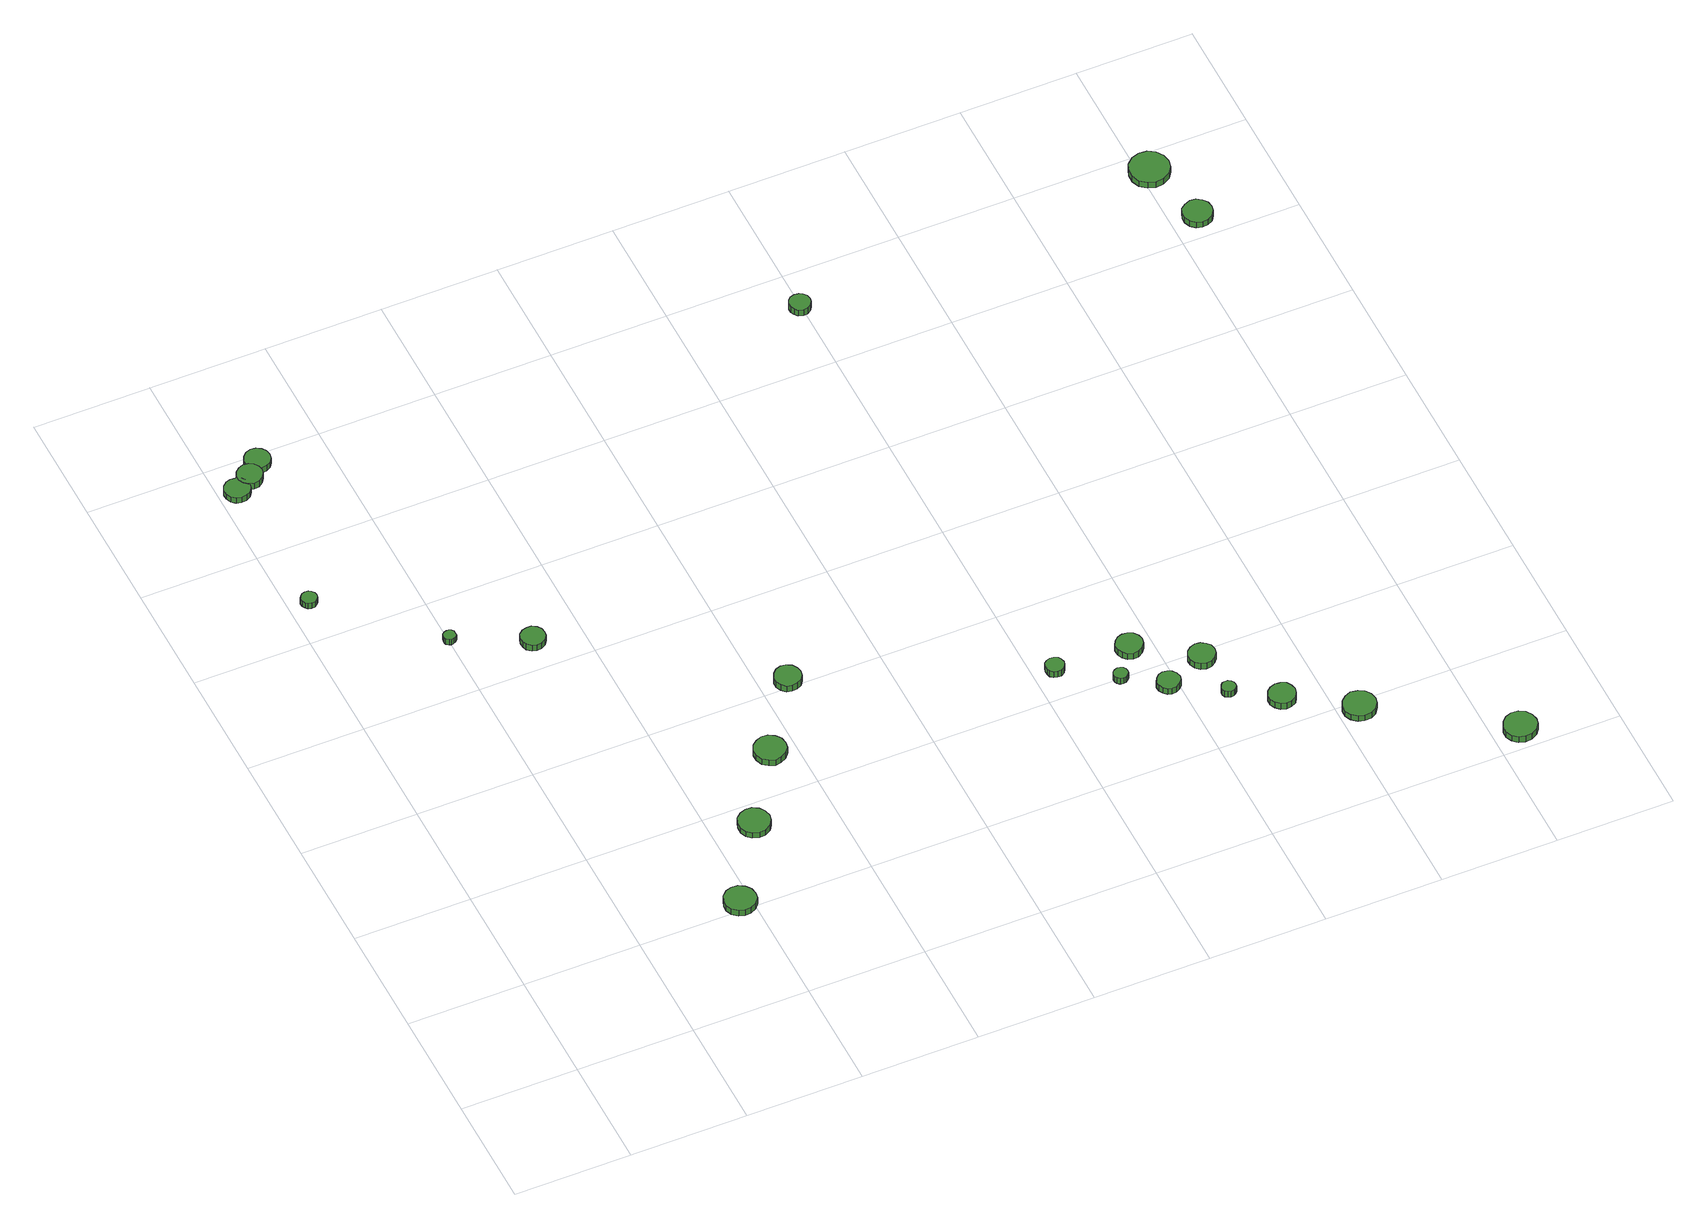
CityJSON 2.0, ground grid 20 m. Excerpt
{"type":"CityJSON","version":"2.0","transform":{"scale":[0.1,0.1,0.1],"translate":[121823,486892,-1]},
"CityObjects":{
"tree1":{"type":"SolitaryVegetationObject","attributes":{"function":"something"},"geometry":[{"type":"MultiSurface","lod":"1","boundaries":[[[0,1,2,3,4,5,6,7,8,9,10,11,12,13,14]],[[15,16,17,18,19,20,21,22,23,24,25,26,27,28,29]],[[0,29,28,1]],[[1,28,27,2]],[[2,27,26,3]],[[3,26,25,4]],[[4,25,24,5]],[[5,24,23,6]],[[6,23,22,7]],[[7,22,21,8]],[[8,21,20,9]],[[9,20,19,10]],[[10,19,18,11]],[[11,18,17,12]],[[12,17,16,13]],[[13,16,15,14]],[[14,15,29,0]]]}]},
"tree2":{"type":"SolitaryVegetationObject","attributes":{"function":"something"},"geometry":[{"type":"MultiSurface","lod":"1","boundaries":[[[30,31,32,33,34,35,36,37,38,39,40,41,42,43,44]],[[45,46,47,48,49,50,51,52,53,54,55,56,57,58,59]],[[30,59,58,31]],[[31,58,57,32]],[[32,57,56,33]],[[33,56,55,34]],[[34,55,54,35]],[[35,54,53,36]],[[36,53,52,37]],[[37,52,51,38]],[[38,51,50,39]],[[39,50,49,40]],[[40,49,48,41]],[[41,48,47,42]],[[42,47,46,43]],[[43,46,45,44]],[[44,45,59,30]]]}]},
"tree3":{"type":"SolitaryVegetationObject","attributes":{"function":"something"},"geometry":[{"type":"MultiSurface","lod":"1","boundaries":[[[60,61,62,63,64,65,66,67,68,69,70,71,72,73,74]],[[75,76,77,78,79,80,81,82,83,84,85,86,87,88,89]],[[60,89,88,61]],[[61,88,87,62]],[[62,87,86,63]],[[63,86,85,64]],[[64,85,84,65]],[[65,84,83,66]],[[66,83,82,67]],[[67,82,81,68]],[[68,81,80,69]],[[69,80,79,70]],[[70,79,78,71]],[[71,78,77,72]],[[72,77,76,73]],[[73,76,75,74]],[[74,75,89,60]]]}]},
"tree4":{"type":"SolitaryVegetationObject","attributes":{"function":"something"},"geometry":[{"type":"MultiSurface","lod":"1","boundaries":[[[90,91,92,93,94,95,96,97,98,99,100,101,102,103,104]],[[105,106,107,108,109,110,111,112,113,114,115,116,117,118,119]],[[90,119,118,91]],[[91,118,117,92]],[[92,117,116,93]],[[93,116,115,94]],[[94,115,114,95]],[[95,114,113,96]],[[96,113,112,97]],[[97,112,111,98]],[[98,111,110,99]],[[99,110,109,100]],[[100,109,108,101]],[[101,108,107,102]],[[102,107,106,103]],[[103,106,105,104]],[[104,105,119,90]]]}]},
"tree5":{"type":"SolitaryVegetationObject","attributes":{"function":"something"},"geometry":[{"type":"MultiSurface","lod":"1","boundaries":[[[120,121,122,123,124,125,126,127,128,129,130,131,132,133,134]],[[135,136,137,138,139,140,141,142,143,144,145,146,147,148,149]],[[120,149,148,121]],[[121,148,147,122]],[[122,147,146,123]],[[123,146,145,124]],[[124,145,144,125]],[[125,144,143,126]],[[126,143,142,127]],[[127,142,141,128]],[[128,141,140,129]],[[129,140,139,130]],[[130,139,138,131]],[[131,138,137,132]],[[132,137,136,133]],[[133,136,135,134]],[[134,135,149,120]]]}]},
"tree6":{"type":"SolitaryVegetationObject","attributes":{"function":"something"},"geometry":[{"type":"MultiSurface","lod":"1","boundaries":[[[150,151,152,153,154,155,156,157,158,159,160,161,162,163,164]],[[165,166,167,168,169,170,171,172,173,174,175,176,177,178,179]],[[150,179,178,151]],[[151,178,177,152]],[[152,177,176,153]],[[153,176,175,154]],[[154,175,174,155]],[[155,174,173,156]],[[156,173,172,157]],[[157,172,171,158]],[[158,171,170,159]],[[159,170,169,160]],[[160,169,168,161]],[[161,168,167,162]],[[162,167,166,163]],[[163,166,165,164]],[[164,165,179,150]]]}]},
"tree7":{"type":"SolitaryVegetationObject","attributes":{"function":"something"},"geometry":[{"type":"MultiSurface","lod":"1","boundaries":[[[180,181,182,183,184,185,186,187,188,189,190,191,192,193,194]],[[195,196,197,198,199,200,201,202,203,204,205,206,207,208,209]],[[180,209,208,181]],[[181,208,207,182]],[[182,207,206,183]],[[183,206,205,184]],[[184,205,204,185]],[[185,204,203,186]],[[186,203,202,187]],[[187,202,201,188]],[[188,201,200,189]],[[189,200,199,190]],[[190,199,198,191]],[[191,198,197,192]],[[192,197,196,193]],[[193,196,195,194]],[[194,195,209,180]]]}]},
"tree8":{"type":"SolitaryVegetationObject","attributes":{"function":"something"},"geometry":[{"type":"MultiSurface","lod":"1","boundaries":[[[210,211,212,213,214,215,216,217,218,219,220,221,222,223,224]],[[225,226,227,228,229,230,231,232,233,234,235,236,237,238,239]],[[210,239,238,211]],[[211,238,237,212]],[[212,237,236,213]],[[213,236,235,214]],[[214,235,234,215]],[[215,234,233,216]],[[216,233,232,217]],[[217,232,231,218]],[[218,231,230,219]],[[219,230,229,220]],[[220,229,228,221]],[[221,228,227,222]],[[222,227,226,223]],[[223,226,225,224]],[[224,225,239,210]]]}]},
"tree9":{"type":"SolitaryVegetationObject","attributes":{"function":"something"},"geometry":[{"type":"MultiSurface","lod":"1","boundaries":[[[240,241,242,243,244,245,246,247,248,249,250,251,252,253,254]],[[255,256,257,258,259,260,261,262,263,264,265,266,267,268,269]],[[240,269,268,241]],[[241,268,267,242]],[[242,267,266,243]],[[243,266,265,244]],[[244,265,264,245]],[[245,264,263,246]],[[246,263,262,247]],[[247,262,261,248]],[[248,261,260,249]],[[249,260,259,250]],[[250,259,258,251]],[[251,258,257,252]],[[252,257,256,253]],[[253,256,255,254]],[[254,255,269,240]]]}]},
"tree10":{"type":"SolitaryVegetationObject","attributes":{"function":"something"},"geometry":[{"type":"MultiSurface","lod":"1","boundaries":[[[270,271,272,273,274,275,276,277,278,279,280,281,282,283,284]],[[285,286,287,288,289,290,291,292,293,294,295,296,297,298,299]],[[270,299,298,271]],[[271,298,297,272]],[[272,297,296,273]],[[273,296,295,274]],[[274,295,294,275]],[[275,294,293,276]],[[276,293,292,277]],[[277,292,291,278]],[[278,291,290,279]],[[279,290,289,280]],[[280,289,288,281]],[[281,288,287,282]],[[282,287,286,283]],[[283,286,285,284]],[[284,285,299,270]]]}]},
"tree11":{"type":"SolitaryVegetationObject","attributes":{"function":"something"},"geometry":[{"type":"MultiSurface","lod":"1","boundaries":[[[300,301,302,303,304,305,306,307,308,309,310,311,312,313,314]],[[315,316,317,318,319,320,321,322,323,324,325,326,327,328,329]],[[300,329,328,301]],[[301,328,327,302]],[[302,327,326,303]],[[303,326,325,304]],[[304,325,324,305]],[[305,324,323,306]],[[306,323,322,307]],[[307,322,321,308]],[[308,321,320,309]],[[309,320,319,310]],[[310,319,318,311]],[[311,318,317,312]],[[312,317,316,313]],[[313,316,315,314]],[[314,315,329,300]]]}]},
"tree12":{"type":"SolitaryVegetationObject","attributes":{"function":"something"},"geometry":[{"type":"MultiSurface","lod":"1","boundaries":[[[330,331,332,333,334,335,336,337,338,339,340,341,342,343,344]],[[345,346,347,348,349,350,351,352,353,354,355,356,357,358,359]],[[330,359,358,331]],[[331,358,357,332]],[[332,357,356,333]],[[333,356,355,334]],[[334,355,354,335]],[[335,354,353,336]],[[336,353,352,337]],[[337,352,351,338]],[[338,351,350,339]],[[339,350,349,340]],[[340,349,348,341]],[[341,348,347,342]],[[342,347,346,343]],[[343,346,345,344]],[[344,345,359,330]]]}]},
"tree13":{"type":"SolitaryVegetationObject","attributes":{"function":"something"},"geometry":[{"type":"MultiSurface","lod":"1","boundaries":[[[360,361,362,363,364,365,366,367,368,369,370,371,372,373,374]],[[375,376,377,378,379,380,381,382,383,384,385,386,387,388,389]],[[360,389,388,361]],[[361,388,387,362]],[[362,387,386,363]],[[363,386,385,364]],[[364,385,384,365]],[[365,384,383,366]],[[366,383,382,367]],[[367,382,381,368]],[[368,381,380,369]],[[369,380,379,370]],[[370,379,378,371]],[[371,378,377,372]],[[372,377,376,373]],[[373,376,375,374]],[[374,375,389,360]]]}]},
"tree14":{"type":"SolitaryVegetationObject","attributes":{"function":"something"},"geometry":[{"type":"MultiSurface","lod":"1","boundaries":[[[390,391,392,393,394,395,396,397,398,399,400,401,402,403,404]],[[405,406,407,408,409,410,411,412,413,414,415,416,417,418,419]],[[390,419,418,391]],[[391,418,417,392]],[[392,417,416,393]],[[393,416,415,394]],[[394,415,414,395]],[[395,414,413,396]],[[396,413,412,397]],[[397,412,411,398]],[[398,411,410,399]],[[399,410,409,400]],[[400,409,408,401]],[[401,408,407,402]],[[402,407,406,403]],[[403,406,405,404]],[[404,405,419,390]]]}]},
"tree15":{"type":"SolitaryVegetationObject","attributes":{"function":"something"},"geometry":[{"type":"MultiSurface","lod":"1","boundaries":[[[420,421,422,423,424,425,426,427,428,429,430,431,432,433,434]],[[435,436,437,438,439,440,441,442,443,444,445,446,447,448,449]],[[420,449,448,421]],[[421,448,447,422]],[[422,447,446,423]],[[423,446,445,424]],[[424,445,444,425]],[[425,444,443,426]],[[426,443,442,427]],[[427,442,441,428]],[[428,441,440,429]],[[429,440,439,430]],[[430,439,438,431]],[[431,438,437,432]],[[432,437,436,433]],[[433,436,435,434]],[[434,435,449,420]]]}]},
"tree16":{"type":"SolitaryVegetationObject","attributes":{"function":"something"},"geometry":[{"type":"MultiSurface","lod":"1","boundaries":[[[450,451,452,453,454,455,456,457,458,459,460,461,462,463,464]],[[465,466,467,468,469,470,471,472,473,474,475,476,477,478,479]],[[450,479,478,451]],[[451,478,477,452]],[[452,477,476,453]],[[453,476,475,454]],[[454,475,474,455]],[[455,474,473,456]],[[456,473,472,457]],[[457,472,471,458]],[[458,471,470,459]],[[459,470,469,460]],[[460,469,468,461]],[[461,468,467,462]],[[462,467,466,463]],[[463,466,465,464]],[[464,465,479,450]]]}]},
"tree17":{"type":"SolitaryVegetationObject","attributes":{"function":"something"},"geometry":[{"type":"MultiSurface","lod":"1","boundaries":[[[480,481,482,483,484,485,486,487,488,489,490,491,492,493,494]],[[495,496,497,498,499,500,501,502,503,504,505,506,507,508,509]],[[480,509,508,481]],[[481,508,507,482]],[[482,507,506,483]],[[483,506,505,484]],[[484,505,504,485]],[[485,504,503,486]],[[486,503,502,487]],[[487,502,501,488]],[[488,501,500,489]],[[489,500,499,490]],[[490,499,498,491]],[[491,498,497,492]],[[492,497,496,493]],[[493,496,495,494]],[[494,495,509,480]]]}]},
"tree18":{"type":"SolitaryVegetationObject","attributes":{"function":"something"},"geometry":[{"type":"MultiSurface","lod":"1","boundaries":[[[510,511,512,513,514,515,516,517,518,519,520,521,522,523,524]],[[525,526,527,528,529,530,531,532,533,534,535,536,537,538,539]],[[510,539,538,511]],[[511,538,537,512]],[[512,537,536,513]],[[513,536,535,514]],[[514,535,534,515]],[[515,534,533,516]],[[516,533,532,517]],[[517,532,531,518]],[[518,531,530,519]],[[519,530,529,520]],[[520,529,528,521]],[[521,528,527,522]],[[522,527,526,523]],[[523,526,525,524]],[[524,525,539,510]]]}]},
"tree19":{"type":"SolitaryVegetationObject","attributes":{"function":"something"},"geometry":[{"type":"MultiSurface","lod":"1","boundaries":[[[540,541,542,543,544,545,546,547,548,549,550,551,552,553,554]],[[555,556,557,558,559,560,561,562,563,564,565,566,567,568,569]],[[540,569,568,541]],[[541,568,567,542]],[[542,567,566,543]],[[543,566,565,544]],[[544,565,564,545]],[[545,564,563,546]],[[546,563,562,547]],[[547,562,561,548]],[[548,561,560,549]],[[549,560,559,550]],[[550,559,558,551]],[[551,558,557,552]],[[552,557,556,553]],[[553,556,555,554]],[[554,555,569,540]]]}]},
"tree20":{"type":"SolitaryVegetationObject","attributes":{"function":"something"},"geometry":[{"type":"MultiSurface","lod":"1","boundaries":[[[570,571,572,573,574,575,576,577,578,579,580,581,582,583,584]],[[585,586,587,588,589,590,591,592,593,594,595,596,597,598,599]],[[570,599,598,571]],[[571,598,597,572]],[[572,597,596,573]],[[573,596,595,574]],[[574,595,594,575]],[[575,594,593,576]],[[576,593,592,577]],[[577,592,591,578]],[[578,591,590,579]],[[579,590,589,580]],[[580,589,588,581]],[[581,588,587,582]],[[582,587,586,583]],[[583,586,585,584]],[[584,585,599,570]]]}]},
"tree21":{"type":"SolitaryVegetationObject","attributes":{"function":"something"},"geometry":[{"type":"MultiSurface","lod":"1","boundaries":[[[600,601,602,603,604,605,606,607,608,609,610,611,612,613,614]],[[615,616,617,618,619,620,621,622,623,624,625,626,627,628,629]],[[600,629,628,601]],[[601,628,627,602]],[[602,627,626,603]],[[603,626,625,604]],[[604,625,624,605]],[[605,624,623,606]],[[606,623,622,607]],[[607,622,621,608]],[[608,621,620,609]],[[609,620,619,610]],[[610,619,618,611]],[[611,618,617,612]],[[612,617,616,613]],[[613,616,615,614]],[[614,615,629,600]]]}]},
"tree22":{"type":"SolitaryVegetationObject","attributes":{"function":"something"},"geometry":[{"type":"MultiSurface","lod":"1","boundaries":[[[630,631,632,633,634,635,636,637,638,639,640,641,642,643,644]],[[645,646,647,648,649,650,651,652,653,654,655,656,657,658,659]],[[630,659,658,631]],[[631,658,657,632]],[[632,657,656,633]],[[633,656,655,634]],[[634,655,654,635]],[[635,654,653,636]],[[636,653,652,637]],[[637,652,651,638]],[[638,651,650,639]],[[639,650,649,640]],[[640,649,648,641]],[[641,648,647,642]],[[642,647,646,643]],[[643,646,645,644]],[[644,645,659,630]]]}]}
},
"vertices":[
[48,1078,24],[47,1083,24],[43,1088,24],[39,1091,24],[33,1091,24],[28,1090,24],[24,1086,24],[21,1081,24],[21,1075,24],[24,1070,24],[28,1066,24],[33,1065,24],[39,1065,24],[43,1068,24],[47,1072,24],[47,1072,12],[43,1068,12],[39,1065,12],[33,1065,12],[28,1066,12],[24,1070,12],[21,1075,12],[21,1081,12],[24,1086,12],[28,1090,12],[33,1091,12],[39,1091,12],[43,1088,12],[47,1083,12],[48,1078,12],
[51,1335,26],[49,1344,26],[44,1351,26],[36,1355,26],[27,1356,26],[19,1354,26],[12,1348,26],[8,1339,26],[8,1331,26],[12,1322,26],[19,1316,26],[27,1314,26],[36,1315,26],[44,1319,26],[49,1326,26],[49,1326,14],[44,1319,14],[36,1315,14],[27,1314,14],[19,1316,14],[12,1322,14],[8,1331,14],[8,1339,14],[12,1348,14],[19,1354,14],[27,1356,14],[36,1355,14],[44,1351,14],[49,1344,14],[51,1335,14],
[407,214,22],[405,225,22],[398,234,22],[388,240,22],[377,241,22],[367,238,22],[358,230,22],[354,220,22],[354,209,22],[358,199,22],[367,191,22],[377,188,22],[388,189,22],[398,194,22],[405,203,22],[405,203,9],[398,194,9],[388,189,9],[377,188,9],[367,191,9],[358,199,9],[354,209,9],[354,220,9],[358,230,9],[367,238,9],[377,241,9],[388,240,9],[398,234,9],[405,225,9],[407,214,9],
[204,898,42],[204,902,42],[201,906,42],[197,908,42],[193,908,42],[189,907,42],[185,904,42],[184,900,42],[184,896,42],[185,892,42],[189,889,42],[193,887,42],[197,888,42],[201,890,42],[204,893,42],[204,893,30],[201,890,30],[197,888,30],[193,887,30],[189,889,30],[185,892,30],[184,896,30],[184,900,30],[185,904,30],[189,907,30],[193,908,30],[197,908,30],[201,906,30],[204,902,30],[204,898,30],
[81,1354,27],[79,1362,27],[74,1370,27],[66,1374,27],[57,1375,27],[49,1372,27],[42,1366,27],[38,1358,27],[38,1349,27],[42,1341,27],[49,1335,27],[57,1332,27],[66,1333,27],[74,1338,27],[79,1345,27],[79,1345,14],[74,1338,14],[66,1333,14],[57,1332,14],[49,1335,14],[42,1341,14],[38,1349,14],[38,1358,14],[42,1366,14],[49,1372,14],[57,1375,14],[66,1374,14],[74,1370,14],[79,1362,14],[81,1354,14],
[106,1379,26],[104,1388,26],[99,1395,26],[91,1400,26],[82,1401,26],[73,1398,26],[67,1392,26],[63,1384,26],[63,1375,26],[67,1367,26],[73,1361,26],[82,1358,26],[91,1359,26],[99,1363,26],[104,1370,26],[104,1370,14],[99,1363,14],[91,1359,14],[82,1358,14],[73,1361,14],[67,1367,14],[63,1375,14],[63,1384,14],[67,1392,14],[73,1398,14],[82,1401,14],[91,1400,14],[99,1395,14],[104,1388,14],[106,1379,14],
[335,848,34],[334,856,34],[329,863,34],[321,868,34],[313,868,34],[305,866,34],[298,860,34],[295,852,34],[295,844,34],[298,836,34],[305,830,34],[313,827,34],[321,828,34],[329,833,34],[334,840,34],[334,840,21],[329,833,21],[321,828,21],[313,827,21],[305,830,21],[298,836,21],[295,844,21],[295,852,21],[298,860,21],[305,866,21],[313,868,21],[321,868,21],[329,863,21],[334,856,21],[335,848,21],
[496,354,24],[493,365,24],[487,374,24],[477,380,24],[466,381,24],[455,377,24],[447,370,24],[443,360,24],[443,348,24],[447,338,24],[455,331,24],[466,327,24],[477,328,24],[487,334,24],[493,343,24],[493,343,12],[487,334,12],[477,328,12],[466,327,12],[455,331,12],[447,338,12],[443,348,12],[443,360,12],[447,370,12],[455,377,12],[466,381,12],[477,380,12],[487,374,12],[493,365,12],[496,354,12],
[581,479,30],[579,490,30],[572,499,30],[562,505,30],[551,506,30],[541,502,30],[532,495,30],[528,485,30],[528,474,30],[532,463,30],[541,456,30],[551,452,30],[562,454,30],[572,459,30],[579,468,30],[579,468,17],[572,459,17],[562,454,17],[551,452,17],[541,456,17],[532,463,17],[528,474,17],[528,485,17],[532,495,17],[541,502,17],[551,506,17],[562,505,17],[572,499,17],[579,490,17],[581,479,17],
[664,602,36],[662,611,36],[657,619,36],[648,624,36],[639,625,36],[630,622,36],[623,615,36],[619,607,36],[619,597,36],[623,589,36],[630,582,36],[639,580,36],[648,581,36],[657,585,36],[662,593,36],[662,593,23],[657,585,23],[648,581,23],[639,580,23],[630,582,23],[623,589,23],[619,597,23],[619,607,23],[623,615,23],[630,622,23],[639,625,23],[648,624,23],[657,619,23],[662,611,23],[664,602,23],
[1048,449,34],[1046,456,34],[1043,461,34],[1037,464,34],[1030,465,34],[1024,463,34],[1019,459,34],[1017,453,34],[1017,446,34],[1019,440,34],[1024,436,34],[1030,434,34],[1037,434,34],[1043,438,34],[1046,443,34],[1046,443,21],[1043,438,21],[1037,434,21],[1030,434,21],[1024,436,21],[1019,440,21],[1017,446,21],[1017,453,21],[1019,459,21],[1024,463,21],[1030,465,21],[1037,464,21],[1043,461,21],[1046,456,21],[1048,449,21],
[1131,391,33],[1130,396,33],[1127,400,33],[1123,402,33],[1118,403,33],[1113,401,33],[1109,398,33],[1107,393,33],[1107,388,33],[1109,384,33],[1113,380,33],[1118,379,33],[1123,379,33],[1127,382,33],[1130,386,33],[1130,386,20],[1127,382,20],[1123,379,20],[1118,379,20],[1113,380,20],[1109,384,20],[1107,388,20],[1107,393,20],[1109,398,20],[1113,401,20],[1118,403,20],[1123,402,20],[1127,400,20],[1130,396,20],[1131,391,20],
[1201,347,32],[1199,355,32],[1194,361,32],[1187,365,32],[1179,366,32],[1172,364,32],[1166,358,32],[1162,351,32],[1162,343,32],[1166,336,32],[1172,330,32],[1179,328,32],[1187,329,32],[1194,333,32],[1199,339,32],[1199,339,19],[1194,333,19],[1187,329,19],[1179,328,19],[1172,330,19],[1166,336,19],[1162,343,19],[1162,351,19],[1166,358,19],[1172,364,19],[1179,366,19],[1187,365,19],[1194,361,19],[1199,355,19],[1201,347,19],
[1180,443,33],[1178,452,33],[1172,460,33],[1164,464,33],[1155,465,33],[1146,462,33],[1139,456,33],[1135,448,33],[1135,438,33],[1139,430,33],[1146,423,33],[1155,420,33],[1164,421,33],[1172,426,33],[1178,434,33],[1178,434,20],[1172,426,20],[1164,421,20],[1155,420,20],[1146,423,20],[1139,430,20],[1135,438,20],[1135,448,20],[1139,456,20],[1146,462,20],[1155,465,20],[1164,464,20],[1172,460,20],[1178,452,20],[1180,443,20],
[1273,295,32],[1272,300,32],[1269,304,32],[1265,307,32],[1260,307,32],[1255,306,32],[1251,302,32],[1249,298,32],[1249,293,32],[1251,288,32],[1255,285,32],[1260,283,32],[1265,284,32],[1269,286,32],[1272,290,32],[1272,290,19],[1269,286,19],[1265,284,19],[1260,283,19],[1255,285,19],[1251,288,19],[1249,293,19],[1249,298,19],[1251,302,19],[1255,306,19],[1260,307,19],[1265,307,19],[1269,304,19],[1272,300,19],[1273,295,19],
[1275,377,32],[1273,386,32],[1267,393,32],[1259,398,32],[1250,399,32],[1241,396,32],[1234,390,32],[1230,381,32],[1230,372,32],[1234,363,32],[1241,357,32],[1250,354,32],[1259,355,32],[1267,360,32],[1273,367,32],[1273,367,19],[1267,360,19],[1259,355,19],[1250,354,19],[1241,357,19],[1234,363,19],[1230,372,19],[1230,381,19],[1234,390,19],[1241,396,19],[1250,399,19],[1259,398,19],[1267,393,19],[1273,386,19],[1275,377,19],
[1014,1326,25],[1013,1334,25],[1008,1340,25],[1002,1343,25],[995,1344,25],[987,1342,25],[982,1337,25],[979,1330,25],[979,1323,25],[982,1316,25],[987,1311,25],[995,1308,25],[1002,1309,25],[1008,1313,25],[1013,1319,25],[1013,1319,12],[1008,1313,12],[1002,1309,12],[995,1308,12],[987,1311,12],[982,1316,12],[979,1323,12],[979,1330,12],[982,1337,12],[987,1342,12],[995,1344,12],[1002,1343,12],[1008,1340,12],[1013,1334,12],[1014,1326,12],
[1353,246,33],[1351,255,33],[1346,263,33],[1337,267,33],[1328,268,33],[1319,265,33],[1312,259,33],[1308,251,33],[1308,241,33],[1312,233,33],[1319,226,33],[1328,223,33],[1337,224,33],[1346,229,33],[1351,237,33],[1351,237,20],[1346,229,20],[1337,224,20],[1328,223,20],[1319,226,20],[1312,233,20],[1308,241,20],[1308,251,20],[1312,259,20],[1319,265,20],[1328,268,20],[1337,267,20],[1346,263,20],[1351,255,20],[1353,246,20],
[1459,175,33],[1457,186,33],[1450,196,33],[1440,201,33],[1428,203,33],[1418,199,33],[1409,191,33],[1404,181,33],[1404,169,33],[1409,159,33],[1418,151,33],[1428,148,33],[1440,149,33],[1450,154,33],[1457,164,33],[1457,164,21],[1450,154,21],[1440,149,21],[1428,148,21],[1418,151,21],[1409,159,21],[1404,169,21],[1404,181,21],[1409,191,21],[1418,199,21],[1428,203,21],[1440,201,21],[1450,196,21],[1457,186,21],[1459,175,21],
[1670,30,32],[1668,41,32],[1661,51,32],[1651,57,32],[1639,58,32],[1628,54,32],[1620,46,32],[1615,36,32],[1615,24,32],[1620,14,32],[1628,6,32],[1639,3,32],[1651,4,32],[1661,10,32],[1668,19,32],[1668,19,19],[1661,10,19],[1651,4,19],[1639,3,19],[1628,6,19],[1620,14,19],[1615,24,19],[1615,36,19],[1620,46,19],[1628,54,19],[1639,58,19],[1651,57,19],[1661,51,19],[1668,41,19],[1670,30,19],
[1669,1242,24],[1667,1252,24],[1661,1260,24],[1652,1266,24],[1642,1267,24],[1632,1263,24],[1624,1257,24],[1620,1247,24],[1620,1237,24],[1624,1227,24],[1632,1220,24],[1642,1217,24],[1652,1218,24],[1661,1223,24],[1667,1232,24],[1667,1232,12],[1661,1223,12],[1652,1218,12],[1642,1217,12],[1632,1220,12],[1624,1227,12],[1620,1237,12],[1620,1247,12],[1624,1257,12],[1632,1263,12],[1642,1267,12],[1652,1266,12],[1661,1260,12],[1667,1252,12],[1669,1242,12],
[1648,1358,25],[1645,1371,25],[1637,1383,25],[1625,1390,25],[1611,1391,25],[1598,1387,25],[1587,1377,25],[1582,1365,25],[1582,1351,25],[1587,1338,25],[1598,1329,25],[1611,1324,25],[1625,1326,25],[1637,1333,25],[1645,1344,25],[1645,1344,12],[1637,1333,12],[1625,1326,12],[1611,1324,12],[1598,1329,12],[1587,1338,12],[1582,1351,12],[1582,1365,12],[1587,1377,12],[1598,1387,12],[1611,1391,12],[1625,1390,12],[1637,1383,12],[1645,1371,12],[1648,1358,12]
]}
